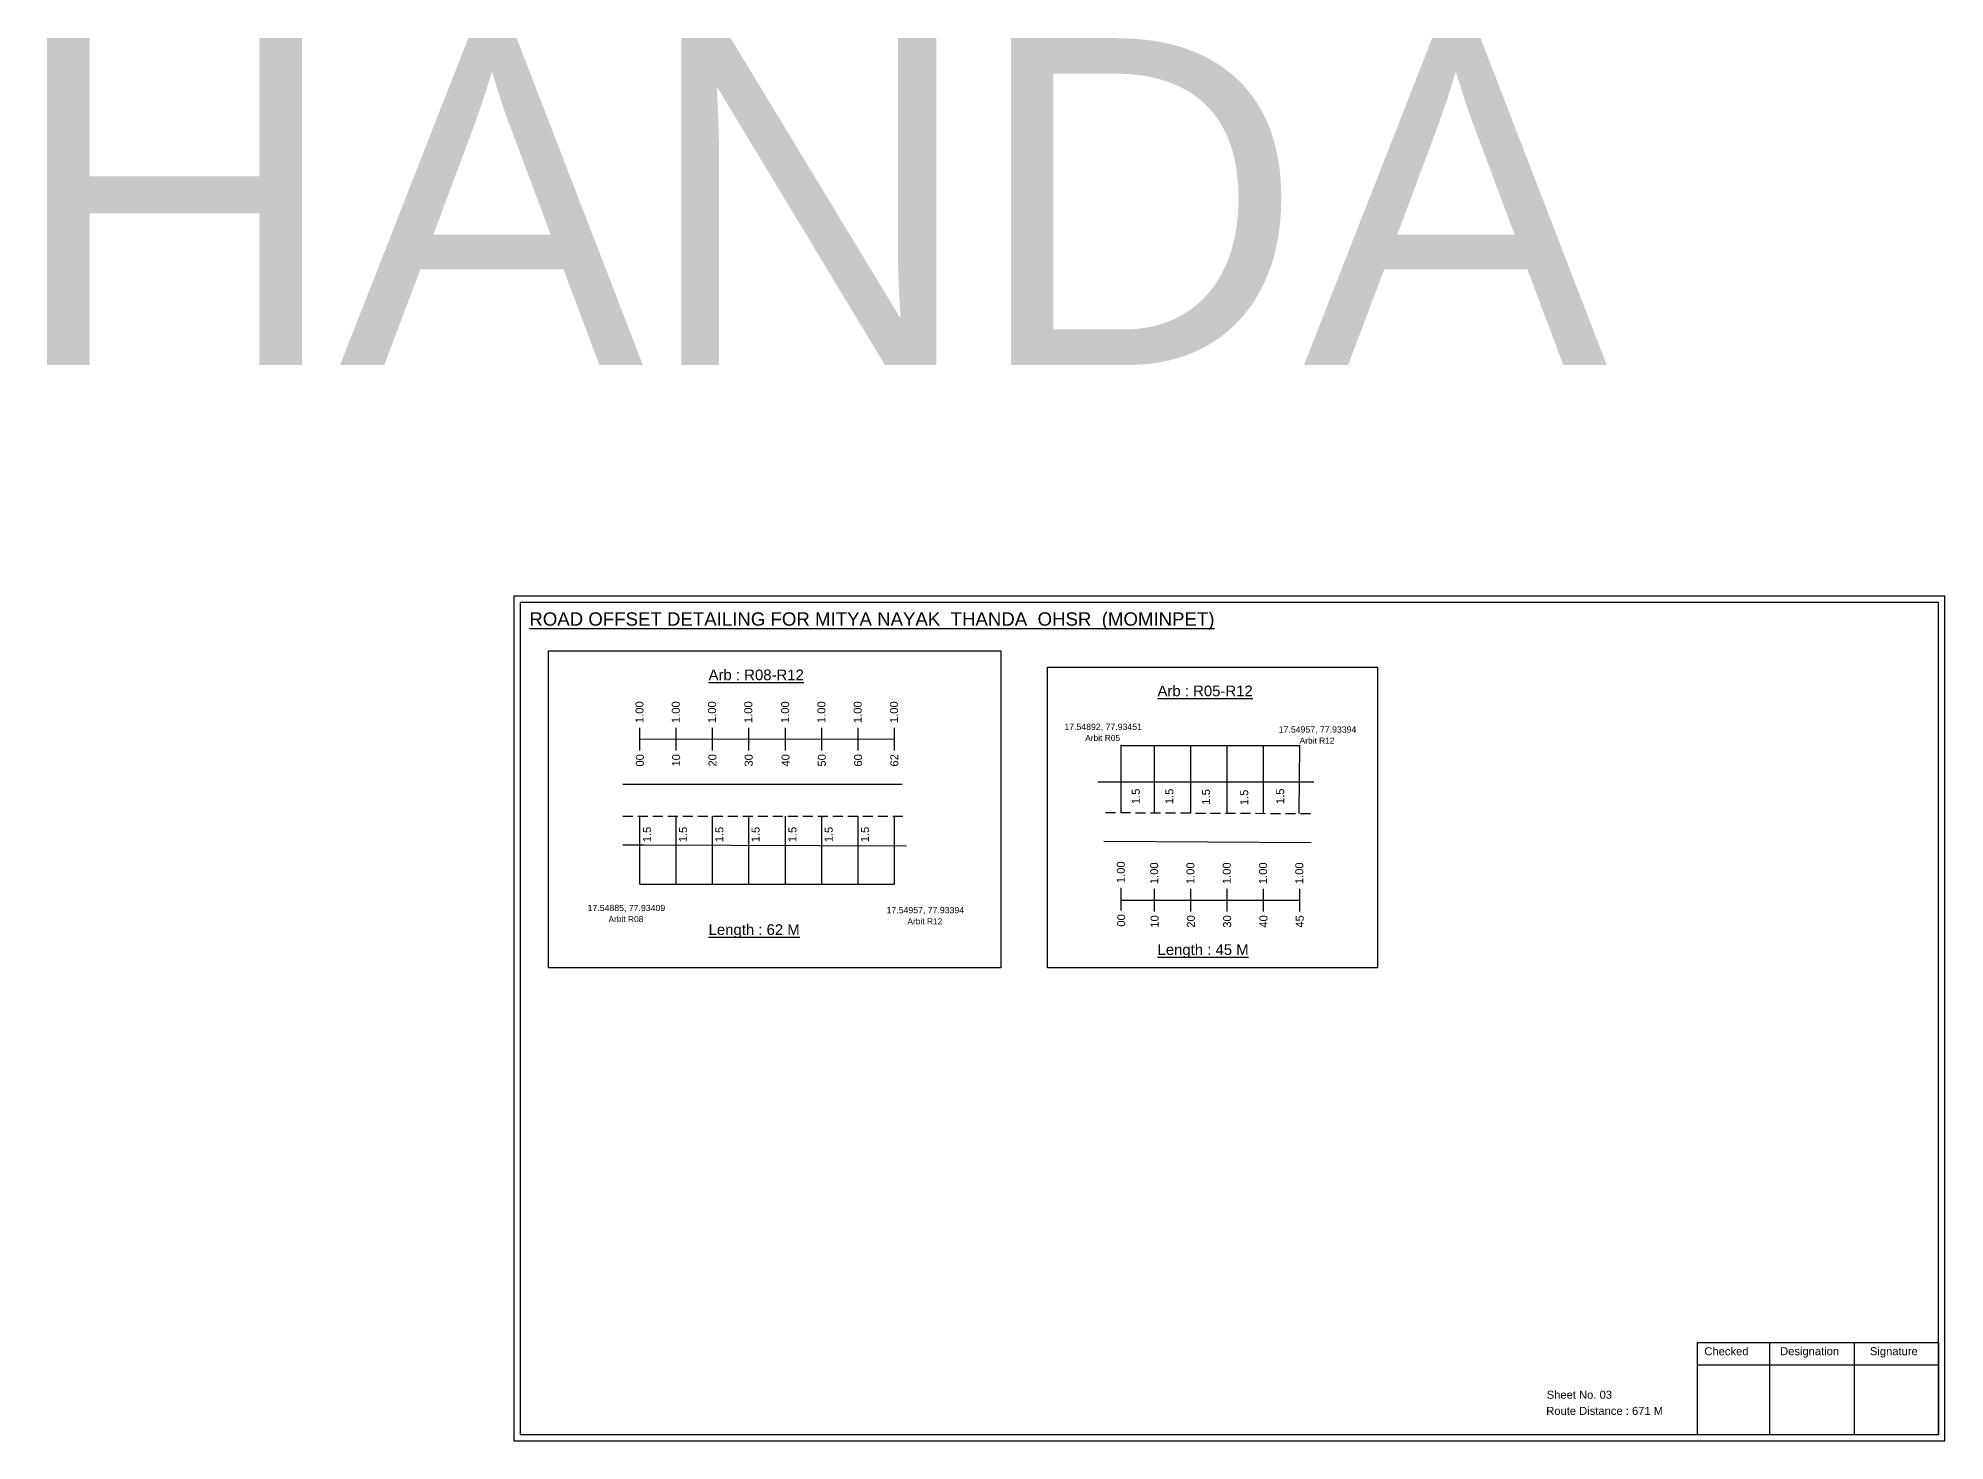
# Model space of a CAD drawing. Header units: inches. Extents: x 433 to 2448, y 341 to 1546.
# Drawn here: x 1733 to 2448, y 341 to 867 of the extents above; entities that cross this region are included whole.
import ezdxf

# ---------------------------------------------------------------- set-up
doc = ezdxf.new("R2010")
doc.units = ezdxf.units.IN
doc.header["$MEASUREMENT"] = 0
doc.linetypes.add('DASHED2', pattern=[0.375, 0.25, -0.125])
doc.layers.add('PDF_Geometry', color=7, linetype='Continuous')
doc.layers.add('PDF_Text', color=5, linetype='Continuous')
doc.styles.add('PDF Arial', font='arial.ttf')
doc.styles.get("Standard").update_dxf_attribs({"font": 'arial.ttf'})

msp = doc.modelspace()

# ---------------------------------------------------------------- linework, layer by layer
at = {"color": 217, "true_color": 0x93278f}
for p, q in [((1958.52, 599.53), (1958.52, 608.09)), ((1972.12, 599.53), (1972.12, 608.09)), ((1985.72, 599.53), (1985.72, 608.09)), ((1999.32, 599.53), (1999.32, 608.09)), ((2013.14, 599.53), (2013.14, 608.09)), ((2026.74, 599.53), (2026.74, 608.09)), ((2040.34, 599.53), (2040.34, 608.09)), ((2053.94, 599.53), (2053.94, 608.09)), ((1958.52, 603.8), (2053.94, 603.87)), ((2138.97, 539.52), (2138.97, 548.08)), ((2138.97, 543.4), (2205.89, 543.42)), ((2151.49, 539.13), (2151.49, 547.69)), ((2165.09, 539.13), (2165.09, 547.69)), ((2178.69, 539.13), (2178.69, 547.69)), ((2192.29, 539.13), (2192.29, 547.69)), ((2205.89, 539.13), (2205.89, 547.69))]:
    msp.add_line(p, q, dxfattribs=at)
for p, q in [((2138.97, 576.13), (2138.97, 601.67)), ((2151.49, 576.08), (2151.49, 601.37)), ((2165.09, 576.03), (2165.09, 601.37)), ((2178.69, 576.09), (2178.69, 601.37)), ((2192.29, 575.83), (2192.29, 601.37)), ((2205.66, 575.87), (2205.89, 601.37)), ((2056.85, 586.81), (1952.11, 586.81)), ((2211.14, 587.7), (2130.18, 587.7)), ((1958.52, 549.39), (1958.52, 574.93)), ((1972.12, 549.39), (1972.12, 574.93)), ((1985.72, 549.39), (1985.72, 574.93)), ((1999.32, 549.39), (1999.32, 574.93)), ((2013.14, 549.39), (2013.14, 574.93)), ((2026.74, 549.39), (2026.74, 574.93)), ((2040.34, 549.39), (2040.34, 574.93)), ((2053.94, 549.39), (2053.94, 574.93)), ((2132.4, 565.49), (2210.12, 565.06)), ((1952.11, 564.13), (1960.17, 564.13)), ((1960.17, 564.13), (2058.47, 563.85))]:
    msp.add_line(p, q)
at = {"color": 5}
for p, q in [((2138.97, 601.37), (2205.89, 601.37)), ((1958.52, 549.39), (2053.94, 549.39))]:
    msp.add_line(p, q, dxfattribs=at)
at = {"linetype": 'DASHED2', "ltscale": 15}
for p, q in [((1952.11, 574.93), (2057.5, 574.93)), ((2133.11, 576.28), (2211.39, 575.87))]:
    msp.add_line(p, q, dxfattribs=at)
for points in [[(1924.25, 636.87), (2093.86, 636.87), (2093.86, 518.05), (1924.25, 518.05)], [(2111.27, 630.73), (2235.07, 630.73), (2235.07, 518.05), (2111.27, 518.05)]]:
    msp.add_lwpolyline(points, close=True)
at = {"layer": 'PDF_Geometry'}
for points in [[(1911.28, 657.41), (1911.28, 340.7), (2447.75, 340.7), (2447.75, 657.41)], [(1913.6, 655.08), (1913.6, 343.12), (2445.33, 343.12), (2445.33, 655.08)]]:
    msp.add_lwpolyline(points, close=True, dxfattribs=at)
at = {"layer": 'PDF_Geometry', "color": 242, "true_color": 0xcc1f26}
msp.add_lwpolyline([(2445.33, 343.02), (2354.99, 343.02), (2354.99, 377.64), (2445.33, 377.64)], close=True, dxfattribs=at)
for points in [[(2381.97, 377.64), (2381.97, 343.02)], [(2413.7, 377.64), (2413.7, 343.02)], [(2354.99, 369.26), (2445.33, 369.26)]]:
    msp.add_lwpolyline(points, dxfattribs=at)

# ---------------------------------------------------------------- texts
for s, height, p in [('MITYA NAYAK THANDA', 122.5352, (419.25, 744.09)), ('Sheet No. 03', 3, (2298.49, 356.5)), ('Route Distance : 671 M', 3, (2298.3, 350.45))]:
    msp.add_text(s, height=height).set_placement(p)
at = {"color": 242, "true_color": 0xcd2027}
for s, height, p in [('%%UROAD OFFSET DETAILING FOR MITYA NAYAK  THANDA  OHSR  (MOMINPET)', 5, (1917.06, 646.34)), ('%%UArb : R08-R12', 4, (1984.26, 625.89)), ('%%UArb : R05-R12', 4, (2152.57, 619.88)), ('%%ULength : 62 M', 4, (1984.26, 530.39)), ('%%ULength : 45 M', 4, (2152.57, 522.88))]:
    msp.add_text(s, height=height, dxfattribs=at).set_placement(p)
at = {"color": 217, "true_color": 0x93278f}
for s, p in [('1.00', (1959.85, 609.83)), ('1.00', (1973.45, 609.83)), ('1.00', (1987.05, 609.83)), ('1.00', (2000.65, 609.83)), ('1.00', (2014.46, 609.83)), ('1.00', (2028.06, 609.83)), ('1.00', (2041.66, 609.83)), ('1.00', (2055.26, 609.83)), ('00', (1960, 593.51)), ('10', (1973.6, 593.51)), ('20', (1987.2, 593.51)), ('30', (2000.8, 593.51)), ('40', (2014.61, 593.51)), ('50', (2028.21, 593.51)), ('60', (2041.81, 593.51)), ('62', (2055.41, 593.51)), ('1.00', (2140.3, 549.81)), ('1.00', (2152.82, 549.43)), ('1.00', (2166.42, 549.43)), ('1.00', (2180.02, 549.43)), ('1.00', (2193.62, 549.43)), ('1.00', (2207.22, 549.43)), ('00', (2140.45, 533.49)), ('10', (2152.97, 533.11)), ('20', (2166.57, 533.11)), ('30', (2180.17, 533.11)), ('40', (2193.77, 533.11)), ('45', (2207.37, 533.11))]:
    msp.add_text(s, height=3, rotation=90, dxfattribs=at).set_placement(p)
at = {"color": 5}
for s, height, p in [('17.54892, 77.93451', 2.34, (2117.64, 607.25)), ('17.54957, 77.93394', 2.34, (2198.02, 606.25)), ('Arbit R05', 2.246, (2125.46, 603.12)), ('Arbit R12', 2.246, (2205.84, 602.12)), ('17.54885, 77.93409', 2.34, (1938.91, 539.33)), ('Arbit R08', 2.246, (1946.73, 535.2)), ('17.54957, 77.93394', 2.34, (2050.98, 538.51)), ('Arbit R12', 2.246, (2058.8, 534.39))]:
    msp.add_text(s, height=height, dxfattribs=at).set_placement(p)
for p in [(2145.93, 579.42), (2158.51, 579.42), (2172.24, 579.22), (2186.56, 579.03), (2200.07, 579.44), (1962.7, 565.12), (1976.19, 565.12), (1989.79, 565.12), (2003.39, 565.12), (2017.2, 565.12), (2030.8, 565.12), (2044.4, 565.12)]:
    msp.add_text('1.5', height=3, rotation=90).set_placement(p)
at = {"layer": 'PDF_Text', "color": 7, "attachment_point": 7, "style": 'PDF Arial'}
for s, insert, char_height in [('Checked', (2357.59, 372.75), 3.001), ('Designation', (2385.97, 371.92), 3.0006), ('Signature', (2419.65, 371.92), 3.001)]:
    msp.add_mtext(s, dxfattribs=dict(at, insert=insert, char_height=char_height))

doc.saveas('drawing.dxf')
